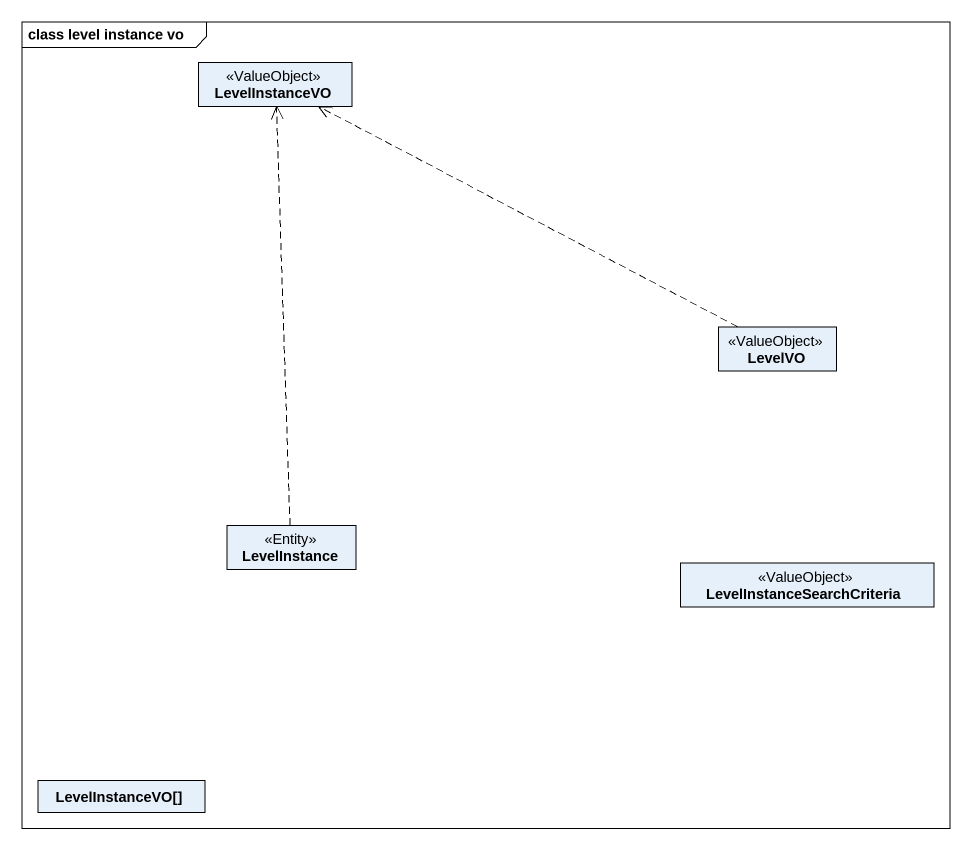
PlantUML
@startuml
mainframe class level instance vo
hide circle
hide empty members
class LevelInstanceVO <<ValueObject>>
class LevelVO <<ValueObject>>
class LevelInstance <<Entity>>
class LevelInstanceSearchCriteria <<ValueObject>>
class "LevelInstanceVO[]" as LevelInstanceVO_2
LevelVO .left.> LevelInstanceVO
LevelInstance .up.> LevelInstanceVO
@enduml
